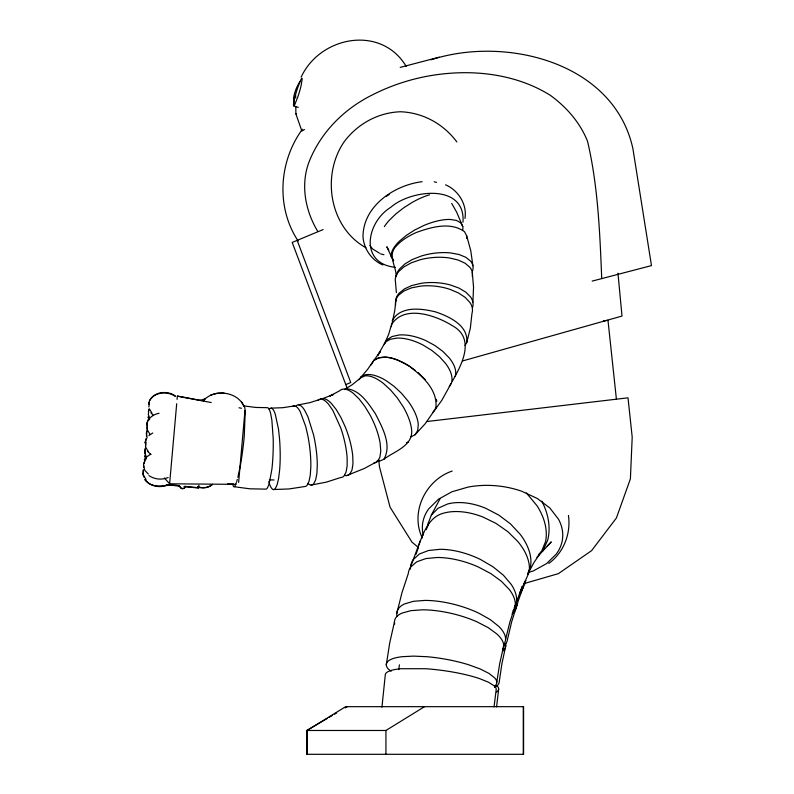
<?xml version="1.0" encoding="UTF-8"?>
<svg xmlns="http://www.w3.org/2000/svg" width="794" height="794" viewBox="0 0 794 794"><rect width="100%" height="100%" fill="white"/><g stroke="black" fill="none" stroke-linecap="round" stroke-linejoin="round"><path stroke-width="1.19" d="M472.877 302.147L473.552 287.229L472.261 272.183M392.008 324.002L394.767 310.444L395.938 299.854M381.934 707.196L385.259 675.208A57.188 11.97 7.7 0 1 400.91 668.727L425.564 668.727A55.411 11.592 7.7 0 1 479.387 678.562L488.379 682.165L494.126 685.768A57.188 11.97 7.7 0 1 496.23 689.123L494.057 706.859M465.026 345.42L466.743 342.581C468.659 325.54 449.166 316.469 435.658 311.923C421.594 308.419 400.384 305.561 392.206 320.716M391.432 326.671L391.571 324.458C404.563 304.301 436.045 315.466 452.322 325.669C475.546 338.313 462.148 364.099 452.391 381.09M396.176 276.59C396.404 266.685 387.8 256.144 395.243 247.222C400.801 240.513 408.404 236.066 416.235 232.513C431.172 227.104 450.426 221.486 464.51 231.699L466.713 235.868L470.773 250.706L472.906 265.742M466.544 238.319L466.713 235.868M435.827 407.947C438.03 390.241 422.666 376.207 409.734 366.55C399.531 360.387 385.358 352.675 373.984 360.228L371.036 364.932M166.224 484.658L179.414 486.146M235.997 484.35L169.618 483.804L176.695 403.739M177.082 399.342L177.37 396.037L201.577 400.583M198.867 485.253L198.619 488.012L184.218 486.613M238.627 482.424L244.969 410.597M462.981 222.26C465.86 183.027 410.726 189.627 390.757 207.313C366.371 222.3 358.878 263.479 395.392 267.35M464.947 218.439C467.329 204.554 458.337 190.232 445.583 184.823M496.587 706.859L498.662 689.123M398.806 669.62L399.392 664.826M386.301 664.816L389.735 642.832L394.479 621.841M496.786 682.215L499.694 663.625L503.714 645.869M505.748 645.869L501.937 663.625L499.178 682.215A57.267 15.245 9.3 0 1 494.483 687.316M396.792 613.415L401.933 592.8L408.285 573.566A57.793 27.661 20 0 1 410.786 566.906L416.761 561.795L425.802 558.589L437.296 557.487A55.382 26.51 20 0 1 478.147 566.906L490.781 573.566L501.451 581.327L509.411 589.644A57.793 27.661 20 0 1 512.775 612.392M466.743 342.581L470.336 328.18L471.983 313.332A40.951 20.981 7 0 0 469.979 302.574L465.224 297.413L458.337 292.887L449.781 289.294A37.725 19.334 7 0 0 420.314 286.138L411.451 287.885L404.126 290.892L398.836 294.981A40.951 20.981 7 0 0 395.64 305.184M505.56 639.428L509.897 621.99L515.276 605.723M149.441 402.449L148.895 406.994M148.845 409.228L148.359 414.696L149.441 417.376M147.317 424.78L147.069 429.346L150.026 434.417M146.95 430.666L146.265 433.355L147.188 437.911M145.768 442.347L145.52 446.923L148.478 451.985M145.401 448.233L144.716 450.923L145.997 456.371M143.704 464.004L144.171 462.207M143.337 469.889L143.089 474.455L146.046 479.516M149.014 403.928L149.471 402.131M148.349 411.471L148.806 409.684M147.356 424.393L147.098 428.949M146.92 431.053L146.433 436.502M145.808 441.871L145.56 446.427M145.371 448.531L144.895 453.979M143.525 464.371L145.739 459.279M143.317 470.137L143.059 474.693L144.141 477.363M236.741 481.561L237.297 479.457M237.853 477.353L240.116 466.971A41.913 4.625 -83.1 0 0 244.254 436.363L245.217 411.56A38.311 4.228 -83.1 0 0 243.718 405.873L255.579 407.441L267.429 407.679A38.281 6.451 -89 0 1 270.635 413.515L271.866 420.135L273.196 438.576A41.973 7.077 -89 0 1 271.866 469.403L269.116 484.032L267.429 487.923A38.281 6.451 -89 0 1 265.672 489.124L249.812 488.806L233.932 486.692M148.478 404.275C150.314 392.196 166.641 389.368 175.365 395.998M146.711 424.304L147.873 420.254L149.193 418.498M146.662 424.83C147.426 418.537 153.123 414.299 159.068 413.267M145.103 442.476L146.265 438.427M145.044 443.092L146.215 439.052M391.571 324.458L388.584 334.602L384.276 344.219L387.085 339.663L392.117 336.517L399.035 334.999A37.933 19.503 26.3 0 1 425.921 340.656L434.894 345.509L442.824 351.375L449.186 357.856A40.99 21.071 26.3 0 1 455.2 376.535M516.715 605.723L511.624 621.99L507.495 639.428A57.436 22.748 14.6 0 1 503.297 646.346M416.086 554.143L418.13 548.386M417.475 548.386C423.013 534.471 427.877 516.686 444.521 512.914A55.203 32.991 27.9 0 1 482.772 516.954L496.002 523.385L507.962 531.762L517.827 541.518A58.389 34.896 27.9 0 1 529.132 572.206L519.445 594.111L522.373 586.26L514.244 607.956M410.548 566.817L420.403 540.545M426.259 529.667L428.641 523.385M440.065 498.781L431.37 515.048L427.956 523.871A58.607 36.842 30.5 0 0 427.678 526.045M527.534 574.221L530.521 566.499A58.607 36.842 30.5 0 0 520.06 534.154L510.453 523.871L498.731 515.048L485.68 508.269A55.114 34.648 30.5 0 0 447.528 504.011L438.05 508.269L431.37 515.048M236.364 482.534L235.213 485.462A38.311 4.228 -83.1 0 1 232.979 485.174M527.682 574.261L533.965 562.509L541.548 551.433L545.528 541.667A59.093 40.911 37.1 0 0 537.131 505.887L526.333 492.885M536.893 557.319L543.007 550.788L547.681 540.148A59.59 44.732 45.6 0 0 541.826 501.153M525.291 582.836L520.149 594.111L523.454 586.26L517.906 601.852A57.922 30.708 21.5 0 1 514.8 609.107L512.944 610.695M378.033 354.997L385.229 342.244L390.162 339.296L396.931 338.085A37.993 19.324 30.5 0 1 423.152 345.102L431.867 350.462L439.578 356.794L445.742 363.672A41.01 20.862 30.5 0 1 451.478 382.916L441.772 400.375L433.117 412.314L436.234 407.362M346.551 475.606L364.168 468.559L377.567 461.314L379.889 457.275L380.773 451.111L380.137 443.231A41.526 16.009 63.9 0 0 370.093 415.073L364.793 406.32L359.077 398.906L353.32 393.338A38.301 14.758 63.9 0 0 339.653 390.757L329.976 395.988L333.401 394.449L322.811 398.568M302.375 129.233C278.833 161.49 275.816 207.343 298.147 241.019M377.239 460.48L380.197 460.917L383.978 459.19C392.206 444.521 382.023 427.003 375.334 413.614C368.297 403.392 360.188 390.132 346.65 388.742L344.755 389.606M299.755 81.673L296.559 87.767A15.096 4.615 -70.4 0 0 293.522 98.347L294.078 105.116M383.978 459.19C393.794 451.578 411.778 446.456 411.729 431.618A41.298 18.143 53.7 0 0 403.144 406.697L397.377 398.022L390.737 390.162L383.681 383.641A38.261 16.803 53.7 0 0 364.714 375.959L360.585 377.934L352.179 384.743L344.933 389.199M358.858 379.731L367.672 369.289L373.746 360.555L378.5 357.915L384.961 357.211A38.122 18.867 37.5 0 1 400.107 361.121M410.597 437.067L415.073 434.755L417.704 430.487L418.279 424.552A41.139 19.433 45.4 0 0 408.086 401.149L401.476 393.258L393.943 386.241L385.983 380.564A38.201 18.044 45.4 0 0 364.912 374.867L360.426 377.17M449.255 386.509L451.478 382.916M378.023 355.146L380.217 351.603L373.984 360.228M301.125 77.157C320.151 36.028 381.289 24.594 406.191 66.418M433.524 411.749L425.108 423.837L415.073 434.755M149.6 400.652C154.671 391.799 167.474 390.856 175.325 396.434M144.399 459.547L145.729 457.791M144.349 460.153L146.999 456.669L150.87 454.079M203.889 400.116C214.459 388.713 237.198 391.492 243.788 405.992M203.165 401.079L205.318 398.429M543.007 550.788L551.264 541.855L547.324 546.074M538.382 554.768L541.548 551.433M185.826 486.593L184.109 488.34L182.342 488.826L180.685 488.002L179.295 485.958M185.856 486.335L184.139 488.082L182.362 488.558L180.704 487.744L179.325 485.7M524.328 582.191L525.946 580.583M548.763 563.442C563.75 552.604 571.075 533.568 568.435 515.425M512.001 613.851L513.817 612.392A57.803 28.197 19.1 0 0 516.884 603.609M212.425 484.558C208.405 488.052 202.609 488.687 197.666 486.99M148.855 435.569L152.736 432.978M212.445 484.34C208.415 487.824 202.629 488.449 197.686 486.752M386.092 196.446L389.11 194.58M307.07 754.3L307.07 730.48L345.648 706.67L523.583 706.67L523.583 754.3L306.752 754.3L306.752 730.48L327.049 718.58M307.07 730.48L385.934 730.48L424.512 706.67M301.879 131.07L295.894 113.929L296.499 113.562M302.554 130.663L303.209 130.266M303.834 129.888L304.449 129.511M329.182 717.319L332.388 715.444M334.532 714.193L336.666 712.933M345.211 707.92L347.345 706.67M452.173 471.05C425.554 480.092 409.912 512.259 422.319 538.004M406.459 442.814L408.523 441.831M323.118 229.575L292.202 242.428L347.454 389.04M345.777 384.604L350.75 382.539L297.174 240.364M320.786 399.154L309.888 402.647L298.494 404.841M431.003 59.808C505.709 35.462 614.06 62.319 632.897 148.647L651.477 265.603L592.155 281.106M167.504 484.965C159.892 488.32 150.195 486.404 144.955 479.794M199.999 400.424L204.723 398.985M168.169 477.492C161.946 480.191 154.562 479.437 148.964 475.626M528.526 572.365L533.151 571.015L546.59 563.601L556.346 553.994A58.29 41.834 5.8 0 0 558.371 519.008L549.815 507.962L537.349 498.503L521.837 491.288A77.097 55.332 5.8 0 0 468.152 487.059L451.945 491.774L438.516 499.188L428.76 508.805A58.29 41.834 5.8 0 0 423.301 535.166M523.514 583.749L558.371 573.655L591.59 550.649L616.402 517.996L630.396 478.871L632.203 437.127L628.004 397.824L426.646 421.554M462.475 360.972L622.01 316.062L617.96 273.156M210.618 395.065L217.08 393.258L224.077 393.099M400.196 67.381L439.281 57.168M422.15 181.697C394.191 185.062 362.759 206.311 363.007 237.078C363.999 249.157 371.681 260.233 382.877 264.988M311.099 485.074L326.344 482.137L340.934 477.462A38.251 12.178 73.8 0 0 343.951 476.082L346.065 472.132L347.147 465.88L347.127 457.741A41.804 13.309 73.8 0 0 340.775 428.016L332.904 410.508L328.617 404.315A38.251 12.178 73.8 0 0 317.779 400.533M294.435 405.903L282.922 407.689L271.141 408.136M603.331 320.915L607.986 320.369L616.402 399.193M273.464 489.541L289.234 488.935L304.648 486.543A38.251 9.637 82 0 0 307.079 485.313L309.005 481.402L310.285 475.1L310.831 466.832A41.953 10.57 82 0 0 307.963 436.283L305.73 426.507L300.162 411.56A38.251 9.637 82 0 0 292.758 406.429M227.421 483.943L233.565 483.993M269.384 479.874L274.059 479.963M179.434 485.888C168.07 482.712 153.55 491.248 144.974 479.546M184.238 486.355L198.639 487.764M177.36 396.176L211.244 402.548M239.063 407.788L241.485 408.245M434.189 181.786L436.531 182.392M380.564 253.862L383.949 254.735M293.671 105.87L298.276 107.408M365.945 247.758C329.48 227.501 321.163 175.543 344.03 141.957C357.389 123.953 377.954 112.569 400.454 111.755C422.954 112.569 443.509 123.953 456.868 141.957M379.562 253.246L372.545 248.909L369.875 245.425M410.736 367.116L415.312 370.54M148.349 474.028L144.766 470.346L143.476 464.897M391.105 671.258L388.286 669.014A57.208 14.947 9.8 0 1 402.171 656.698L413.545 656.112L426.835 656.707A55.391 14.471 9.8 0 1 468.797 664.816L480.301 669.014L489.173 673.511L494.801 678.016A57.208 14.947 9.8 0 1 495.019 685.817M418.557 547.612L411.957 542.084L390.062 507.197L379.492 466.902L378.708 459.537M418.051 372.594L425.296 379.681M150.87 412.82L153.381 415.292M147.476 451.22L150.83 454.525M169.618 483.804L164.368 477.958M151.922 412.979L149.322 408.811M451.707 203.443L456.649 212.137L462.773 226.508A40.762 16.624 -25.2 0 1 462.704 229.992M388.792 250.239L386.837 246.745L393.298 260.819M462.773 226.508L460.728 222.806L456.391 220.404L450.049 219.452A38.023 15.503 -25.2 0 0 423.837 225.496L414.686 230.022L406.389 235.342L399.481 241.098A40.762 16.624 -25.2 0 0 391.253 257.117M241.575 401.873L243.788 405.913M392.047 257.435L393.695 260.561M148.17 416.86L149.659 419.818M148.121 417.376L149.123 419.351M144.726 455.825L146.225 458.773M144.697 456.193L145.689 458.168M317.57 231.074C304.519 209.328 299.884 181.697 310.662 158.036C322.821 130.216 345.231 108.381 372.257 94.952A205.497 204.773 87.9 0 1 448.183 73.425C483.278 70.428 520.269 76.472 550.391 95.369C566.559 107.16 580.057 122.554 587.54 141.272C598.051 186.084 599.847 232.711 601.733 278.605M268.799 481.511L269.404 483.725A38.261 7.553 88 0 0 275.449 488.34L277.215 484.449L278.654 478.127L279.647 469.82A41.983 8.287 88 0 0 279.548 439.003L278.496 429.117L275.21 413.952A38.261 7.553 88 0 0 269.166 409.327M396.385 292.649L395.462 281.781A40.911 19.969 -5.4 0 1 398.667 271.578L403.957 266.853L411.302 262.814L420.175 259.747A37.725 18.421 -5.4 0 1 449.702 258.02L458.267 260.065L465.175 263.261L469.949 267.399A40.911 19.969 -5.4 0 1 472.232 276.272M143.595 465.294L143.734 467.14M295.626 95.349L295.666 97.831M295.785 106.505L295.894 113.929M523.266 706.67L523.266 754.3M385.934 730.48L385.934 754.3M295.924 406.101A38.251 10.262 80.1 0 1 304.727 410.409L307.963 416.87L313.58 434.953A41.923 11.245 80.1 0 1 317.282 465.353L316.875 473.601L315.645 479.894L313.67 483.804A38.251 10.262 80.1 0 1 308.092 483.606M320.548 399.253A38.261 13.071 70.6 0 1 331.396 403.461L336.18 409.476L340.864 417.366L345.132 426.606A41.725 14.262 70.6 0 1 352.734 455.885L352.973 463.944L351.96 470.177L349.767 474.157A38.261 13.071 70.6 0 1 344.626 475.338M377.567 461.314A38.301 14.758 63.9 0 1 373.944 462.952M401.178 361.607A38.122 18.867 37.5 0 1 409.823 366.431M436.392 399.342A41.03 20.307 37.5 0 1 436.73 401.536M395.7 301.303A40.951 20.733 2.9 0 1 399.104 293.204L404.414 288.917L411.758 285.562L420.651 283.389A37.705 19.096 2.9 0 1 450.248 284.937L458.833 288.024L465.76 292.113L470.554 296.936A40.951 20.733 2.9 0 1 472.569 307.417M396.385 275.994A40.871 19.532 -8.9 0 1 399.719 268.789L404.99 263.876L412.294 259.539L421.128 256.085A37.765 18.044 -8.9 0 1 450.496 252.909L459.011 254.497L465.87 257.306L470.614 261.147A40.871 19.532 -8.9 0 1 472.589 270.794M429.554 194.798A38.221 13.935 -32.4 0 0 412.294 202.361L403.64 207.849L395.749 214.013L389.169 220.414A40.693 14.838 -32.4 0 0 384.346 226.627M394.707 624.074A57.367 20.634 14 0 1 402.141 613.047L410.945 610.646L422.368 609.822A55.491 19.959 14 0 1 476.986 621.841L488.191 627.637L496.726 633.86A57.367 20.634 14 0 1 502.374 649.939M503.426 644.817A57.436 22.321 15.4 0 0 498.801 626.426L490.384 619.687L479.298 613.415A55.491 21.567 15.4 0 0 424.909 600.413L413.485 601.296L404.612 603.897A57.436 22.321 15.4 0 0 397.119 616.472M514.413 608.174A57.962 30.152 22.5 0 0 511.167 584.334L503.465 575.273L493.044 566.817L480.618 559.562A55.342 28.792 22.5 0 0 440.055 549.299L428.532 550.5L419.391 553.994L413.257 559.562A57.962 30.152 22.5 0 0 410.438 569.129M505.689 643.636A57.367 21.021 13.3 0 1 503.287 650.852M496.975 685.768A57.158 12.188 7.3 0 1 496.538 692.011M293.552 103.726L293.462 105.245A13.518 1.419 -73.2 0 0 294.902 104.332L298.048 96.282A14.778 1.558 -73.2 0 0 301.075 85.792L302.196 79.023A13.518 1.419 -73.2 0 0 300.757 79.936L297.611 87.985A14.778 1.558 -73.2 0 0 294.584 98.476L293.552 103.726"/></g></svg>
